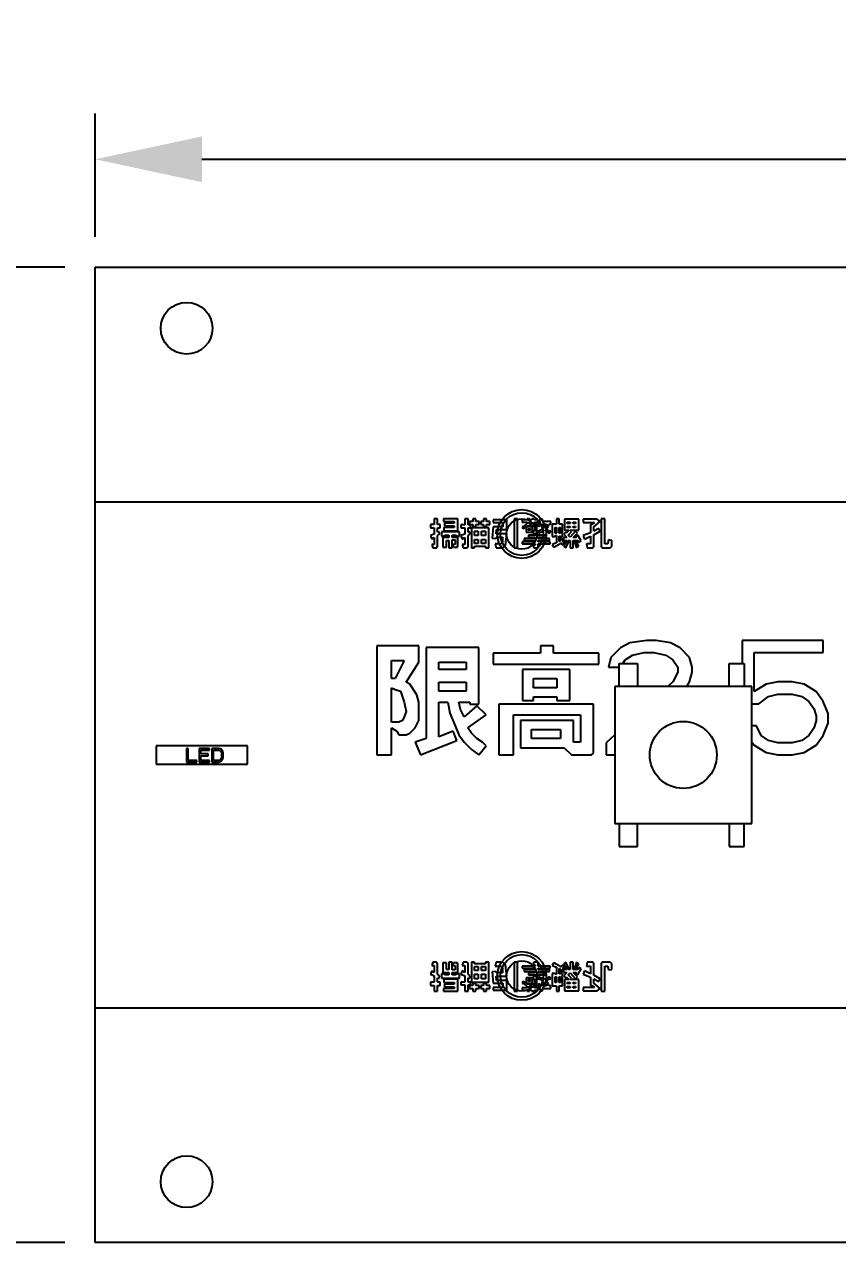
# Model space of a CAD drawing. Header units: millimetres. Extents: x 0 to 297, y 0 to 210.
# Drawn here: x 126.28 to 152.97, y 133.57 to 173.54 of the extents above; entities that cross this region are included whole.
import ezdxf

# ---------------------------------------------------------------- set-up
doc = ezdxf.new("R2010")
doc.units = ezdxf.units.MM
doc.header["$LTSCALE"] = 16.335
doc.header["$PDMODE"] = 3
doc.header["$PDSIZE"] = 8
doc.layers.get('0').update_dxf_attribs({"linetype": 'CONTINUOUS'})
doc.layers.get('Defpoints').update_dxf_attribs({"linetype": 'CONTINUOUS'})
doc.layers.add('dim', color=82, linetype='CONTINUOUS', lineweight=9)
doc.styles.get("Standard").update_dxf_attribs({"font": 'txt', "width": 0.85})
doc.dimstyles.new('DIMSTYLE_1', dxfattribs={"dimtxt": 3.5, "dimasz": 3.5, "dimexe": 1.5, "dimexo": 1, "dimgap": 0.875, "dimtad": 1, "dimtxsty": 'Standard', "dimblk": '_FILLED', "dimblk1": '_FILLED', "dimblk2": '_FILLED', "dimcen": 0.09, "dimadec": 0, "dimazin": 0, "dimtp": 0.3, "dimtm": 0.3, "dimtfac": 1, "dimtofl": 0, "dimtmove": 0, "dimatfit": 3, "dimldrblk": '_FILLED', "dimfxl": 0, "dimtolj": 1, "dimarcsym": 0})

# ---------------------------------------------------------------- blocks, each defined once
blk = doc.blocks.new('_FILLED')
at = {"color": 0, "linetype": 'ByBlock'}
blk.add_solid([(0, 0), (-1, 0.214), (-1, -0.214)], dxfattribs=at)
blk = doc.blocks.new('*D1')
at = {"layer": 'Defpoints', "color": 0, "linetype": 'Continuous'}
for p in [(212.609, 169.116), (128.609, 165.571), (212.609, 165.571)]:
    blk.add_point(p, dxfattribs=at)
at = {"layer": 'dim', "color": 0, "linetype": 'Continuous', "lineweight": -2}
for p, q in [((128.609, 166.571), (128.609, 170.616)), ((212.609, 166.571), (212.609, 170.616)), ((132.109, 169.116), (209.109, 169.116))]:
    blk.add_line(p, q, dxfattribs=at)
at = {"layer": 'dim', "color": 0, "linetype": 'Continuous', "lineweight": -2, "xscale": 3.5, "yscale": 3.5, "zscale": 3.5, "rotation": 180}
blk.add_blockref('_FILLED', (128.609, 169.116), dxfattribs=at)
at = {"layer": 'dim', "color": 0, "linetype": 'Continuous', "lineweight": -2, "xscale": 3.5, "yscale": 3.5, "zscale": 3.5}
blk.add_blockref('_FILLED', (212.609, 169.116), dxfattribs=at)
at = {"layer": 'dim', "color": 0, "linetype": 'Continuous', "insert": (170.609, 173.491), "char_height": 3.5, "attachment_point": 2}
blk.add_mtext('\\A1;84', dxfattribs=at)
blk = doc.blocks.new('*D2')
at = {"layer": 'Defpoints', "color": 0, "linetype": 'Continuous'}
for p in [(128.609, 165.571), (123.819, 133.571), (128.609, 133.571)]:
    blk.add_point(p, dxfattribs=at)
at = {"layer": 'dim', "color": 0, "linetype": 'Continuous', "lineweight": -2}
for p, q in [((127.609, 165.571), (122.319, 165.571)), ((123.819, 162.071), (123.819, 137.071)), ((127.609, 133.571), (122.319, 133.571))]:
    blk.add_line(p, q, dxfattribs=at)
at = {"layer": 'dim', "color": 0, "linetype": 'Continuous', "lineweight": -2, "xscale": 3.5, "yscale": 3.5, "zscale": 3.5}
for p, rotation in [((123.819, 165.571), 90), ((123.819, 133.571), 270)]:
    blk.add_blockref('_FILLED', p, dxfattribs=dict(at, rotation=rotation))
at = {"layer": 'dim', "color": 0, "linetype": 'Continuous', "insert": (119.444, 149.571), "char_height": 3.5, "attachment_point": 2, "rotation": 90}
blk.add_mtext('\\A1;32', dxfattribs=at)

msp = doc.modelspace()

# ---------------------------------------------------------------- linework, layer by layer
at = {"color": 7, "linetype": 'Continuous'}
for p, q in [((128.609, 133.571), (128.609, 165.571)), ((128.609, 165.571), (212.609, 165.571)), ((145.809, 151.821), (145.809, 152.571)), ((145.809, 152.571), (146.409, 152.571)), ((146.409, 152.571), (146.409, 151.821)), ((149.409, 151.821), (149.409, 152.571)), ((149.409, 152.571), (149.909, 152.571)), ((149.909, 152.571), (149.909, 151.821)), ((145.659, 151.821), (145.659, 147.321)), ((150.159, 151.821), (145.659, 151.821)), ((150.159, 147.321), (150.159, 151.821)), ((145.659, 147.321), (150.159, 147.321)), ((145.809, 147.321), (145.809, 146.571)), ((146.409, 146.571), (146.409, 147.321)), ((149.409, 147.321), (149.409, 146.571)), ((149.909, 146.571), (149.909, 147.321)), ((145.809, 146.571), (146.409, 146.571)), ((149.409, 146.571), (149.909, 146.571)), ((212.609, 133.571), (128.609, 133.571))]:
    msp.add_line(p, q, dxfattribs=at)
at = {"color": 40, "linetype": 'Continuous'}
for p, q in [((172.409, 157.871), (128.609, 157.871)), ((139.609, 157.133), (139.609, 157.022)), ((139.736, 157.133), (139.609, 157.133)), ((139.736, 157.323), (139.736, 157.133)), ((139.847, 157.323), (139.736, 157.323)), ((139.847, 157.133), (139.847, 157.323)), ((139.926, 157.133), (139.847, 157.133)), ((139.926, 157.022), (139.926, 157.133)), ((140.037, 157.323), (140.037, 157.228)), ((140.514, 157.323), (140.037, 157.323)), ((140.037, 157.228), (140.387, 157.228)), ((140.069, 157.18), (140.069, 157.085)), ((140.387, 157.18), (140.069, 157.18)), ((140.387, 157.228), (140.387, 157.18)), ((140.514, 156.926), (140.514, 157.323)), ((140.609, 157.117), (140.609, 157.022)), ((140.736, 157.117), (140.609, 157.117)), ((140.736, 157.323), (140.736, 157.117)), ((140.847, 157.323), (140.736, 157.323)), ((140.847, 157.117), (140.847, 157.323)), ((140.926, 157.117), (140.847, 157.117)), ((140.894, 157.228), (140.894, 157.133)), ((141.006, 157.228), (140.894, 157.228)), ((140.894, 157.133), (141.006, 157.133)), ((140.926, 157.022), (140.926, 157.117)), ((141.006, 157.323), (141.006, 157.228)), ((141.101, 157.323), (141.006, 157.323)), ((141.006, 157.133), (141.006, 157.053)), ((141.101, 157.228), (141.101, 157.323)), ((141.212, 157.228), (141.101, 157.228)), ((141.101, 157.053), (141.101, 157.133)), ((141.101, 157.133), (141.212, 157.133)), ((141.212, 157.133), (141.212, 157.228)), ((141.26, 157.228), (141.26, 157.133)), ((141.355, 157.228), (141.26, 157.228)), ((141.26, 157.133), (141.355, 157.133)), ((141.355, 157.323), (141.355, 157.228)), ((141.45, 157.323), (141.355, 157.323)), ((141.355, 157.133), (141.355, 157.053)), ((141.45, 157.228), (141.45, 157.323)), ((141.561, 157.228), (141.45, 157.228)), ((141.45, 157.053), (141.45, 157.133)), ((141.45, 157.133), (141.561, 157.133)), ((141.561, 157.133), (141.561, 157.228)), ((141.672, 157.291), (141.672, 157.196)), ((142.117, 157.291), (141.672, 157.291)), ((141.672, 157.196), (141.99, 157.196)), ((141.99, 157.196), (141.99, 157.053)), ((142.117, 156.974), (142.117, 157.291)), ((142.355, 157.323), (142.355, 156.371)), ((142.466, 157.323), (142.355, 157.323)), ((142.466, 156.371), (142.466, 157.323)), ((142.625, 157.291), (142.625, 157.212)), ((142.783, 157.291), (142.625, 157.291)), ((142.625, 157.212), (142.783, 157.212)), ((142.752, 157.133), (142.656, 157.069)), ((142.783, 157.164), (142.752, 157.133)), ((142.783, 157.323), (142.783, 157.291)), ((142.863, 157.323), (142.783, 157.323)), ((142.783, 157.212), (142.783, 157.164)), ((142.863, 157.291), (142.863, 157.323)), ((142.942, 157.291), (142.863, 157.291)), ((142.863, 157.149), (142.863, 157.212)), ((142.863, 157.212), (142.942, 157.212)), ((142.942, 157.149), (142.863, 157.149)), ((142.942, 157.323), (142.942, 157.291)), ((143.021, 157.323), (142.942, 157.323)), ((142.942, 157.212), (142.942, 157.149)), ((143.021, 157.291), (143.021, 157.323)), ((143.148, 157.291), (143.021, 157.291)), ((143.021, 157.149), (143.021, 157.212)), ((143.021, 157.212), (143.148, 157.212)), ((143.101, 157.149), (143.021, 157.149)), ((143.101, 156.879), (143.101, 157.149)), ((143.148, 157.164), (143.133, 157.117)), ((143.133, 157.117), (143.18, 157.069)), ((143.148, 157.212), (143.148, 157.291)), ((143.18, 157.212), (143.148, 157.164)), ((143.196, 157.26), (143.18, 157.212)), ((143.18, 157.069), (143.212, 157.101)), ((143.212, 157.323), (143.196, 157.26)), ((143.291, 157.307), (143.212, 157.323)), ((143.212, 157.101), (143.228, 157.133)), ((143.228, 157.133), (143.244, 157.085)), ((143.275, 157.228), (143.291, 157.26)), ((143.561, 157.228), (143.275, 157.228)), ((143.291, 157.26), (143.291, 157.307)), ((143.307, 157.117), (143.291, 157.149)), ((143.291, 157.149), (143.418, 157.149)), ((143.339, 157.069), (143.307, 157.117)), ((143.418, 157.117), (143.387, 157.069)), ((143.418, 157.149), (143.418, 157.117)), ((143.482, 157.085), (143.498, 157.149)), ((143.498, 157.149), (143.561, 157.149)), ((143.561, 157.149), (143.561, 157.228)), ((143.609, 157.149), (143.609, 156.736)), ((143.752, 157.149), (143.609, 157.149)), ((143.752, 157.323), (143.752, 157.149)), ((143.831, 157.323), (143.752, 157.323)), ((143.831, 157.149), (143.831, 157.323)), ((143.942, 157.149), (143.831, 157.149)), ((143.942, 156.736), (143.942, 157.149)), ((144.006, 157.307), (144.006, 156.942)), ((144.482, 157.307), (144.006, 157.307)), ((144.101, 157.164), (144.101, 157.212)), ((144.101, 157.212), (144.196, 157.212)), ((144.196, 157.164), (144.101, 157.164)), ((144.196, 157.212), (144.196, 157.164)), ((144.291, 157.164), (144.291, 157.212)), ((144.291, 157.212), (144.371, 157.212)), ((144.371, 157.164), (144.291, 157.164)), ((144.371, 157.212), (144.371, 157.164)), ((144.482, 156.942), (144.482, 157.307)), ((144.625, 157.307), (144.625, 157.196)), ((145.085, 157.307), (144.625, 157.307)), ((144.625, 157.196), (144.99, 157.196)), ((144.863, 157.133), (144.863, 156.863)), ((144.91, 157.133), (144.863, 157.133)), ((144.99, 157.196), (144.91, 157.133)), ((144.974, 157.053), (145.18, 157.228)), ((145.18, 157.228), (145.085, 157.307)), ((145.212, 157.323), (145.212, 156.418)), ((145.339, 157.323), (145.212, 157.323)), ((145.339, 156.498), (145.339, 157.323)), ((139.609, 157.022), (139.736, 157.022)), ((139.736, 156.815), (139.609, 156.768)), ((139.609, 156.768), (139.656, 156.656)), ((139.656, 156.656), (139.736, 156.704)), ((139.736, 157.022), (139.736, 156.815)), ((139.736, 156.704), (139.736, 156.482)), ((139.847, 156.879), (139.847, 157.022)), ((139.847, 157.022), (139.926, 157.022)), ((139.894, 156.895), (139.847, 156.879)), ((139.847, 156.768), (139.91, 156.815)), ((139.847, 156.418), (139.847, 156.768)), ((139.91, 156.815), (139.894, 156.895)), ((139.974, 156.895), (139.974, 156.752)), ((140.561, 156.895), (139.974, 156.895)), ((139.974, 156.752), (140.069, 156.752)), ((140.021, 156.704), (140.021, 156.387)), ((140.212, 156.704), (140.021, 156.704)), ((140.053, 157.037), (140.053, 156.926)), ((140.387, 157.037), (140.053, 157.037)), ((140.053, 156.926), (140.514, 156.926)), ((140.069, 157.085), (140.387, 157.085)), ((140.069, 156.752), (140.069, 156.783)), ((140.069, 156.783), (140.212, 156.783)), ((140.212, 156.783), (140.212, 156.704)), ((140.323, 156.704), (140.323, 156.783)), ((140.323, 156.783), (140.45, 156.783)), ((140.514, 156.704), (140.323, 156.704)), ((140.387, 157.085), (140.387, 157.037)), ((140.45, 156.783), (140.45, 156.752)), ((140.45, 156.752), (140.561, 156.752)), ((140.514, 156.434), (140.514, 156.704)), ((140.561, 156.752), (140.561, 156.895)), ((140.609, 157.022), (140.736, 157.022)), ((140.736, 156.815), (140.609, 156.768)), ((140.609, 156.768), (140.656, 156.656)), ((140.656, 156.656), (140.736, 156.704)), ((140.736, 157.022), (140.736, 156.815)), ((140.736, 156.704), (140.736, 156.482)), ((140.847, 156.879), (140.847, 157.022)), ((140.847, 157.022), (140.926, 157.022)), ((140.879, 156.91), (140.847, 156.879)), ((140.847, 156.768), (140.91, 156.815)), ((140.847, 156.418), (140.847, 156.768)), ((140.91, 156.815), (140.879, 156.91)), ((140.958, 157.022), (140.958, 156.371)), ((141.529, 157.022), (140.958, 157.022)), ((141.006, 157.053), (141.101, 157.053)), ((141.053, 156.768), (141.053, 156.91)), ((141.053, 156.91), (141.18, 156.91)), ((141.18, 156.768), (141.053, 156.768)), ((141.18, 156.91), (141.18, 156.768)), ((141.291, 156.768), (141.291, 156.91)), ((141.291, 156.91), (141.418, 156.91)), ((141.418, 156.768), (141.291, 156.768)), ((141.355, 157.053), (141.45, 157.053)), ((141.418, 156.91), (141.418, 156.768)), ((141.529, 156.371), (141.529, 157.022)), ((141.672, 157.053), (141.641, 156.688)), ((141.99, 157.053), (141.672, 157.053)), ((141.752, 156.672), (141.767, 156.72)), ((141.767, 156.831), (141.783, 156.974)), ((142.117, 156.831), (141.767, 156.831)), ((141.767, 156.72), (141.974, 156.72)), ((141.783, 156.974), (142.117, 156.974)), ((141.974, 156.72), (141.974, 156.577)), ((142.085, 156.561), (142.117, 156.831)), ((142.656, 157.069), (142.625, 157.053)), ((142.625, 157.053), (142.656, 157.006)), ((142.656, 157.006), (142.704, 157.037)), ((142.704, 157.037), (142.752, 157.053)), ((142.752, 157.053), (142.783, 157.085)), ((142.752, 157.053), (142.752, 156.879)), ((142.958, 157.053), (142.752, 157.053)), ((142.752, 156.879), (142.958, 156.879)), ((142.783, 157.085), (143.021, 157.085)), ((142.815, 156.942), (142.815, 156.99)), ((142.815, 156.99), (142.894, 156.99)), ((142.894, 156.942), (142.815, 156.942)), ((142.831, 156.783), (142.831, 156.72)), ((143.387, 156.783), (142.831, 156.783)), ((142.831, 156.72), (143.053, 156.72)), ((142.894, 156.99), (142.894, 156.942)), ((142.958, 156.879), (142.958, 157.053)), ((142.974, 156.91), (142.99, 156.831)), ((143.021, 156.91), (142.974, 156.91)), ((142.99, 156.831), (143.053, 156.831)), ((143.021, 157.085), (143.021, 156.91)), ((143.053, 156.831), (143.101, 156.879)), ((143.053, 156.72), (143.053, 156.672)), ((143.18, 156.926), (143.148, 156.91)), ((143.148, 156.91), (143.164, 156.847)), ((143.148, 156.672), (143.148, 156.72)), ((143.148, 156.72), (143.387, 156.72)), ((143.164, 156.847), (143.228, 156.879)), ((143.228, 156.942), (143.18, 156.926)), ((143.26, 156.958), (143.228, 156.942)), ((143.228, 156.879), (143.275, 156.895)), ((143.244, 157.085), (143.275, 157.053)), ((143.307, 156.99), (143.26, 156.958)), ((143.275, 157.053), (143.307, 156.99)), ((143.275, 156.895), (143.307, 156.91)), ((143.307, 156.91), (143.355, 156.942)), ((143.355, 157.037), (143.339, 157.069)), ((143.387, 157.069), (143.355, 157.037)), ((143.355, 156.942), (143.45, 156.879)), ((143.387, 156.72), (143.387, 156.783)), ((143.418, 156.974), (143.45, 157.037)), ((143.434, 156.958), (143.418, 156.974)), ((143.498, 156.926), (143.434, 156.958)), ((143.45, 157.037), (143.482, 157.085)), ((143.45, 156.879), (143.482, 156.863)), ((143.482, 156.863), (143.529, 156.847)), ((143.561, 156.91), (143.498, 156.926)), ((143.529, 156.847), (143.561, 156.91)), ((143.609, 156.736), (143.704, 156.736)), ((143.704, 156.847), (143.704, 157.037)), ((143.704, 157.037), (143.752, 157.037)), ((143.752, 156.847), (143.704, 156.847)), ((143.704, 156.736), (143.704, 156.768)), ((143.704, 156.768), (143.752, 156.768)), ((143.752, 157.037), (143.752, 156.847)), ((143.752, 156.768), (143.752, 156.53)), ((143.831, 156.847), (143.831, 157.037)), ((143.831, 157.037), (143.879, 157.037)), ((143.879, 156.847), (143.831, 156.847)), ((143.831, 156.577), (143.831, 156.752)), ((143.831, 156.752), (143.879, 156.752)), ((143.879, 157.037), (143.879, 156.847)), ((143.879, 156.752), (143.879, 156.736)), ((143.879, 156.736), (143.942, 156.736)), ((143.974, 156.704), (143.974, 156.609)), ((144.085, 156.704), (143.974, 156.704)), ((144.053, 156.879), (143.99, 156.815)), ((143.99, 156.815), (144.085, 156.704)), ((144.006, 156.942), (144.164, 156.942)), ((144.069, 156.847), (144.053, 156.879)), ((144.164, 156.942), (144.069, 156.847)), ((144.101, 157.037), (144.101, 157.069)), ((144.101, 157.069), (144.196, 157.069)), ((144.196, 157.037), (144.101, 157.037)), ((144.133, 156.783), (144.244, 156.895)), ((144.196, 156.72), (144.133, 156.783)), ((144.196, 157.069), (144.196, 157.037)), ((144.244, 156.895), (144.196, 156.942)), ((144.196, 156.942), (144.482, 156.942)), ((144.371, 156.91), (144.196, 156.72)), ((144.291, 157.037), (144.291, 157.069)), ((144.291, 157.069), (144.371, 157.069)), ((144.371, 157.037), (144.291, 157.037)), ((144.291, 156.704), (144.434, 156.847)), ((144.402, 156.704), (144.291, 156.704)), ((144.371, 157.069), (144.371, 157.037)), ((144.434, 156.847), (144.371, 156.91)), ((144.45, 156.783), (144.387, 156.736)), ((144.387, 156.736), (144.402, 156.704)), ((144.561, 156.593), (144.45, 156.783)), ((144.863, 156.863), (144.625, 156.768)), ((144.625, 156.768), (144.672, 156.656)), ((144.672, 156.656), (144.863, 156.752)), ((144.863, 156.752), (144.863, 156.498)), ((144.974, 156.91), (144.974, 157.053)), ((145.133, 157.006), (144.974, 156.91)), ((144.974, 156.799), (145.18, 156.91)), ((144.974, 156.418), (144.974, 156.799)), ((145.18, 156.91), (145.133, 157.006)), ((139.656, 156.482), (139.688, 156.371)), ((139.736, 156.482), (139.656, 156.482)), ((139.688, 156.371), (139.815, 156.371)), ((139.815, 156.371), (139.831, 156.387)), ((139.831, 156.387), (139.847, 156.418)), ((140.021, 156.387), (140.133, 156.387)), ((140.133, 156.387), (140.133, 156.609)), ((140.133, 156.609), (140.212, 156.609)), ((140.212, 156.609), (140.212, 156.371)), ((140.212, 156.371), (140.323, 156.371)), ((140.323, 156.482), (140.323, 156.625)), ((140.323, 156.625), (140.418, 156.625)), ((140.418, 156.482), (140.323, 156.482)), ((140.323, 156.371), (140.323, 156.466)), ((140.323, 156.466), (140.371, 156.387)), ((140.371, 156.387), (140.498, 156.387)), ((140.418, 156.625), (140.418, 156.482)), ((140.498, 156.403), (140.514, 156.434)), ((140.498, 156.387), (140.498, 156.403)), ((140.656, 156.482), (140.688, 156.371)), ((140.736, 156.482), (140.656, 156.482)), ((140.688, 156.371), (140.815, 156.371)), ((140.815, 156.371), (140.831, 156.387)), ((140.831, 156.387), (140.847, 156.418)), ((140.958, 156.371), (141.053, 156.371)), ((141.053, 156.514), (141.053, 156.641)), ((141.053, 156.641), (141.18, 156.641)), ((141.18, 156.514), (141.053, 156.514)), ((141.053, 156.371), (141.053, 156.418)), ((141.053, 156.418), (141.418, 156.418)), ((141.18, 156.641), (141.18, 156.514)), ((141.291, 156.514), (141.291, 156.641)), ((141.291, 156.641), (141.418, 156.641)), ((141.418, 156.514), (141.291, 156.514)), ((141.418, 156.641), (141.418, 156.514)), ((141.418, 156.418), (141.418, 156.371)), ((141.418, 156.371), (141.529, 156.371)), ((141.641, 156.688), (141.752, 156.672)), ((141.736, 156.498), (141.767, 156.371)), ((141.91, 156.498), (141.736, 156.498)), ((141.767, 156.371), (141.974, 156.371)), ((141.942, 156.514), (141.91, 156.498)), ((141.974, 156.577), (141.942, 156.514)), ((141.974, 156.371), (142.006, 156.387)), ((142.006, 156.387), (142.037, 156.418)), ((142.037, 156.418), (142.069, 156.466)), ((142.069, 156.466), (142.085, 156.514)), ((142.085, 156.514), (142.085, 156.561)), ((142.355, 156.371), (142.466, 156.371)), ((142.625, 156.561), (142.625, 156.498)), ((143.053, 156.561), (142.625, 156.561)), ((142.625, 156.498), (143.053, 156.498)), ((142.688, 156.672), (142.688, 156.609)), ((143.053, 156.672), (142.688, 156.672)), ((142.688, 156.609), (143.053, 156.609)), ((142.974, 156.45), (143.006, 156.371)), ((143.053, 156.45), (142.974, 156.45)), ((143.006, 156.371), (143.133, 156.371)), ((143.053, 156.609), (143.053, 156.561)), ((143.053, 156.498), (143.053, 156.45)), ((143.133, 156.371), (143.148, 156.387)), ((143.514, 156.672), (143.148, 156.672)), ((143.148, 156.561), (143.148, 156.609)), ((143.148, 156.609), (143.514, 156.609)), ((143.545, 156.561), (143.148, 156.561)), ((143.148, 156.387), (143.148, 156.498)), ((143.148, 156.498), (143.545, 156.498)), ((143.514, 156.609), (143.514, 156.672)), ((143.545, 156.498), (143.545, 156.561)), ((143.752, 156.53), (143.609, 156.482)), ((143.609, 156.482), (143.656, 156.387)), ((143.656, 156.387), (143.91, 156.53)), ((143.879, 156.609), (143.831, 156.577)), ((143.926, 156.688), (143.863, 156.672)), ((143.863, 156.672), (143.879, 156.609)), ((143.91, 156.53), (143.926, 156.466)), ((144.006, 156.498), (143.926, 156.688)), ((143.926, 156.466), (144.006, 156.498)), ((144.085, 156.609), (143.974, 156.418)), ((143.974, 156.609), (144.085, 156.609)), ((143.974, 156.418), (144.053, 156.371)), ((144.053, 156.371), (144.148, 156.577)), ((144.148, 156.577), (144.117, 156.609)), ((144.117, 156.609), (144.196, 156.609)), ((144.196, 156.609), (144.196, 156.371)), ((144.196, 156.371), (144.291, 156.371)), ((144.291, 156.371), (144.291, 156.609)), ((144.291, 156.609), (144.371, 156.609)), ((144.371, 156.609), (144.323, 156.593)), ((144.323, 156.593), (144.402, 156.371)), ((144.482, 156.418), (144.387, 156.609)), ((144.387, 156.609), (144.45, 156.609)), ((144.402, 156.371), (144.482, 156.418)), ((144.45, 156.609), (144.482, 156.545)), ((144.482, 156.545), (144.561, 156.593)), ((144.736, 156.498), (144.752, 156.371)), ((144.863, 156.498), (144.736, 156.498)), ((144.752, 156.371), (144.942, 156.371)), ((144.942, 156.371), (144.958, 156.387)), ((144.958, 156.387), (144.974, 156.418)), ((145.212, 156.418), (145.228, 156.387)), ((145.228, 156.387), (145.244, 156.371)), ((145.244, 156.371), (145.514, 156.371)), ((145.434, 156.498), (145.339, 156.498)), ((145.45, 156.625), (145.434, 156.514)), ((145.434, 156.514), (145.434, 156.498)), ((145.561, 156.609), (145.45, 156.625)), ((145.514, 156.371), (145.545, 156.403)), ((145.545, 156.403), (145.561, 156.434)), ((145.561, 156.434), (145.561, 156.609)), ((137.856, 153.152), (137.856, 149.571)), ((139.228, 153.152), (137.856, 153.152)), ((139.228, 152.615), (139.228, 153.152)), ((143.227, 153.152), (143.227, 152.913)), ((143.645, 153.152), (143.227, 153.152)), ((143.645, 152.913), (143.645, 153.152)), ((146.159, 153.251), (145.846, 153.091)), ((146.707, 153.331), (146.159, 153.251)), ((147.021, 153.331), (146.707, 153.331)), ((147.491, 153.251), (147.021, 153.331)), ((147.804, 153.091), (147.491, 153.251)), ((149.841, 153.331), (149.841, 152.571)), ((152.504, 153.331), (149.841, 153.331)), ((152.504, 152.931), (152.504, 153.331)), ((139.467, 153.092), (139.467, 150.108)), ((141.198, 153.092), (139.467, 153.092)), ((141.198, 151.242), (141.198, 153.092)), ((141.675, 152.913), (141.675, 152.555)), ((143.227, 152.913), (141.675, 152.913)), ((145.137, 152.913), (143.645, 152.913)), ((145.137, 152.555), (145.137, 152.913)), ((145.532, 152.771), (145.454, 152.451)), ((145.846, 153.091), (145.532, 152.771)), ((146.002, 152.691), (146.237, 152.851)), ((146.237, 152.851), (146.629, 152.931)), ((146.629, 152.931), (146.942, 152.931)), ((146.942, 152.931), (147.334, 152.851)), ((147.334, 152.851), (147.569, 152.691)), ((148.117, 152.771), (147.804, 153.091)), ((148.196, 152.451), (148.117, 152.771)), ((150.232, 151.651), (150.232, 152.931)), ((150.232, 152.931), (152.504, 152.931)), ((138.333, 152.077), (138.333, 152.674)), ((138.333, 152.674), (138.751, 152.674)), ((138.751, 152.674), (138.453, 152.077)), ((138.811, 151.958), (139.228, 152.615)), ((139.885, 152.376), (139.885, 152.615)), ((139.885, 152.615), (140.78, 152.615)), ((140.78, 152.376), (139.885, 152.376)), ((140.78, 152.615), (140.78, 152.376)), ((141.675, 152.555), (145.137, 152.555)), ((142.63, 152.376), (142.63, 151.361)), ((144.182, 152.376), (142.63, 152.376)), ((144.182, 151.361), (144.182, 152.376)), ((145.454, 152.451), (145.809, 152.451)), ((145.924, 152.571), (146.002, 152.691)), ((147.569, 152.691), (147.726, 152.451)), ((147.726, 152.451), (147.726, 152.291)), ((148.196, 152.291), (148.196, 152.451)), ((138.453, 152.077), (138.333, 152.077)), ((138.93, 151.898), (138.811, 151.958)), ((139.169, 151.54), (138.93, 151.898)), ((139.885, 151.66), (139.885, 151.958)), ((139.885, 151.958), (140.78, 151.958)), ((140.78, 151.958), (140.78, 151.66)), ((142.988, 151.779), (142.988, 152.077)), ((142.988, 152.077), (143.764, 152.077)), ((143.764, 152.077), (143.764, 151.779)), ((147.569, 151.971), (147.405, 151.821)), ((147.726, 152.291), (147.569, 151.971)), ((148.02, 151.821), (148.117, 151.971)), ((148.117, 151.971), (148.196, 152.291)), ((151.016, 151.971), (150.624, 151.891)), ((151.486, 151.971), (151.016, 151.971)), ((151.877, 151.891), (151.486, 151.971)), ((138.333, 150.645), (138.333, 151.779)), ((138.333, 151.779), (138.453, 151.719)), ((138.453, 151.719), (138.632, 151.66)), ((138.632, 151.66), (138.751, 151.302)), ((139.228, 151.302), (139.169, 151.54)), ((140.78, 151.66), (139.885, 151.66)), ((143.764, 151.779), (142.988, 151.779)), ((150.624, 151.891), (150.232, 151.651)), ((150.702, 151.491), (151.016, 151.571)), ((151.016, 151.571), (151.486, 151.571)), ((151.486, 151.571), (151.799, 151.491)), ((152.269, 151.651), (151.877, 151.891)), ((152.504, 151.331), (152.269, 151.651)), ((138.751, 151.302), (138.811, 151.003)), ((139.228, 150.705), (139.228, 151.302)), ((139.885, 150.168), (139.885, 151.302)), ((139.885, 151.302), (140.183, 151.302)), ((140.183, 151.302), (140.243, 150.943)), ((140.601, 151.063), (140.542, 151.302)), ((140.542, 151.302), (140.9, 151.302)), ((141.138, 151.182), (140.721, 150.824)), ((140.9, 151.302), (140.9, 151.242)), ((140.9, 151.242), (141.198, 151.242)), ((141.437, 150.884), (141.138, 151.182)), ((141.855, 151.242), (141.855, 149.571)), ((144.958, 151.242), (141.855, 151.242)), ((142.63, 151.361), (142.988, 151.361)), ((142.988, 151.361), (142.988, 151.481)), ((142.988, 151.481), (143.764, 151.481)), ((143.764, 151.481), (143.764, 151.361)), ((143.764, 151.361), (144.182, 151.361)), ((144.958, 149.63), (144.958, 151.242)), ((150.159, 151.251), (150.389, 151.251)), ((150.389, 151.251), (150.702, 151.491)), ((151.799, 151.491), (152.034, 151.331)), ((152.034, 151.331), (152.191, 151.091)), ((152.661, 150.931), (152.504, 151.331)), ((138.691, 150.705), (138.572, 150.645)), ((138.751, 150.824), (138.691, 150.705)), ((138.811, 151.003), (138.751, 150.824)), ((139.109, 150.466), (139.228, 150.705)), ((140.243, 150.943), (140.422, 150.526)), ((140.721, 150.824), (140.601, 151.063)), ((140.84, 150.466), (141.437, 150.884)), ((142.332, 149.571), (142.332, 150.884)), ((142.332, 150.884), (144.54, 150.884)), ((142.571, 150.705), (142.571, 149.81)), ((144.302, 150.705), (142.571, 150.705)), ((144.302, 149.989), (144.302, 150.705)), ((144.54, 150.884), (144.54, 149.989)), ((152.191, 151.091), (152.269, 150.851)), ((152.269, 150.851), (152.269, 150.691)), ((152.661, 150.611), (152.661, 150.931)), ((138.572, 150.645), (138.333, 150.645)), ((138.333, 149.571), (138.333, 150.466)), ((138.333, 150.466), (138.512, 150.347)), ((138.512, 150.347), (138.572, 150.227)), ((138.93, 150.287), (139.109, 150.466)), ((140.362, 150.347), (139.885, 150.168)), ((140.482, 150.048), (140.362, 150.347)), ((140.422, 150.526), (140.542, 150.227)), ((140.959, 150.287), (140.84, 150.466)), ((142.929, 150.108), (142.929, 150.406)), ((142.929, 150.406), (143.884, 150.406)), ((143.884, 150.406), (143.884, 150.108)), ((150.311, 150.531), (150.159, 150.531)), ((150.467, 150.211), (150.311, 150.531)), ((152.191, 150.451), (152.034, 150.211)), ((152.269, 150.691), (152.191, 150.451)), ((152.504, 150.211), (152.661, 150.611)), ((138.572, 150.227), (138.811, 150.227)), ((138.811, 150.227), (138.93, 150.287)), ((139.467, 150.108), (139.109, 149.989)), ((139.109, 149.989), (139.288, 149.571)), ((139.288, 149.571), (140.482, 150.048)), ((140.542, 150.227), (140.721, 149.989)), ((140.721, 149.989), (140.959, 149.75)), ((141.138, 150.108), (140.959, 150.287)), ((141.317, 149.989), (141.138, 150.108)), ((141.437, 149.869), (141.317, 149.989)), ((143.884, 150.108), (142.929, 150.108)), ((144.54, 149.989), (144.302, 149.989)), ((145.659, 150.229), (145.376, 149.971)), ((145.376, 149.971), (145.376, 149.571)), ((150.159, 149.991), (150.232, 149.891)), ((150.702, 150.051), (150.467, 150.211)), ((151.016, 149.971), (150.702, 150.051)), ((151.486, 149.971), (151.016, 149.971)), ((151.799, 150.051), (151.486, 149.971)), ((152.034, 150.211), (151.799, 150.051)), ((152.269, 149.891), (152.504, 150.211)), ((130.609, 149.871), (130.609, 149.271)), ((133.609, 149.871), (130.609, 149.871)), ((131.609, 149.786), (131.609, 149.336)), ((131.665, 149.786), (131.609, 149.786)), ((131.665, 149.394), (131.665, 149.786)), ((132.021, 149.786), (132.021, 149.336)), ((132.359, 149.786), (132.021, 149.786)), ((132.078, 149.604), (132.078, 149.729)), ((132.078, 149.729), (132.359, 149.729)), ((132.321, 149.604), (132.078, 149.604)), ((132.078, 149.394), (132.078, 149.547)), ((132.078, 149.547), (132.321, 149.547)), ((132.321, 149.547), (132.321, 149.604)), ((132.359, 149.729), (132.359, 149.786)), ((132.434, 149.786), (132.434, 149.336)), ((132.659, 149.786), (132.434, 149.786)), ((132.49, 149.394), (132.49, 149.729)), ((132.49, 149.729), (132.659, 149.729)), ((132.706, 149.776), (132.659, 149.786)), ((132.659, 149.729), (132.696, 149.719)), ((132.696, 149.719), (132.724, 149.7)), ((132.743, 149.757), (132.706, 149.776)), ((132.724, 149.7), (132.743, 149.671)), ((132.781, 149.719), (132.743, 149.757)), ((132.743, 149.671), (132.753, 149.633)), ((132.753, 149.633), (132.753, 149.489)), ((132.799, 149.681), (132.781, 149.719)), ((132.809, 149.633), (132.799, 149.681)), ((132.809, 149.489), (132.809, 149.633)), ((133.609, 149.271), (133.609, 149.871)), ((137.856, 149.571), (138.333, 149.571)), ((140.959, 149.75), (141.198, 149.571)), ((141.198, 149.571), (141.437, 149.869)), ((141.855, 149.571), (142.332, 149.571)), ((142.571, 149.81), (144.003, 149.81)), ((144.003, 149.81), (144.242, 149.571)), ((144.242, 149.571), (144.898, 149.571)), ((144.898, 149.571), (144.958, 149.63)), ((145.376, 149.571), (145.659, 149.571)), ((150.232, 149.891), (150.624, 149.651)), ((150.624, 149.651), (151.016, 149.571)), ((151.016, 149.571), (151.486, 149.571)), ((151.486, 149.571), (151.877, 149.651)), ((151.877, 149.651), (152.269, 149.891)), ((130.609, 149.271), (133.609, 149.271)), ((131.609, 149.336), (131.946, 149.336)), ((131.946, 149.394), (131.665, 149.394)), ((131.946, 149.336), (131.946, 149.394)), ((132.021, 149.336), (132.359, 149.336)), ((132.359, 149.394), (132.078, 149.394)), ((132.359, 149.336), (132.359, 149.394)), ((132.434, 149.336), (132.659, 149.336)), ((132.659, 149.394), (132.49, 149.394)), ((132.696, 149.403), (132.659, 149.394)), ((132.659, 149.336), (132.706, 149.346)), ((132.724, 149.422), (132.696, 149.403)), ((132.706, 149.346), (132.743, 149.365)), ((132.743, 149.451), (132.724, 149.422)), ((132.753, 149.489), (132.743, 149.451)), ((132.743, 149.365), (132.781, 149.403)), ((132.781, 149.403), (132.799, 149.441)), ((132.799, 149.441), (132.809, 149.489)), ((139.688, 142.771), (139.656, 142.66)), ((139.815, 142.771), (139.688, 142.771)), ((139.831, 142.755), (139.815, 142.771)), ((139.847, 142.723), (139.831, 142.755)), ((139.847, 142.374), (139.847, 142.723)), ((140.021, 142.755), (140.021, 142.437)), ((140.133, 142.755), (140.021, 142.755)), ((140.133, 142.533), (140.133, 142.755)), ((140.212, 142.771), (140.212, 142.533)), ((140.323, 142.771), (140.212, 142.771)), ((140.323, 142.676), (140.323, 142.771)), ((140.371, 142.755), (140.323, 142.676)), ((140.498, 142.755), (140.371, 142.755)), ((140.498, 142.739), (140.498, 142.755)), ((140.514, 142.707), (140.498, 142.739)), ((140.514, 142.437), (140.514, 142.707)), ((140.688, 142.771), (140.656, 142.66)), ((140.815, 142.771), (140.688, 142.771)), ((140.831, 142.755), (140.815, 142.771)), ((140.847, 142.723), (140.831, 142.755)), ((140.847, 142.374), (140.847, 142.723)), ((140.958, 142.771), (140.958, 142.12)), ((141.053, 142.771), (140.958, 142.771)), ((141.053, 142.723), (141.053, 142.771)), ((141.418, 142.723), (141.053, 142.723)), ((141.418, 142.771), (141.418, 142.723)), ((141.529, 142.771), (141.418, 142.771)), ((141.529, 142.12), (141.529, 142.771)), ((141.767, 142.771), (141.736, 142.644)), ((141.974, 142.771), (141.767, 142.771)), ((142.006, 142.755), (141.974, 142.771)), ((142.037, 142.723), (142.006, 142.755)), ((142.069, 142.676), (142.037, 142.723)), ((142.355, 142.771), (142.355, 141.818)), ((142.466, 142.771), (142.355, 142.771)), ((142.466, 141.818), (142.466, 142.771)), ((143.006, 142.771), (142.974, 142.691)), ((143.133, 142.771), (143.006, 142.771)), ((143.148, 142.755), (143.133, 142.771)), ((143.148, 142.644), (143.148, 142.755)), ((143.656, 142.755), (143.609, 142.66)), ((143.91, 142.612), (143.656, 142.755)), ((144.053, 142.771), (143.974, 142.723)), ((143.974, 142.723), (144.085, 142.533)), ((144.148, 142.564), (144.053, 142.771)), ((144.196, 142.771), (144.196, 142.533)), ((144.291, 142.771), (144.196, 142.771)), ((144.291, 142.533), (144.291, 142.771)), ((144.402, 142.771), (144.323, 142.549)), ((144.387, 142.533), (144.482, 142.723)), ((144.482, 142.723), (144.402, 142.771)), ((144.752, 142.771), (144.736, 142.644)), ((144.942, 142.771), (144.752, 142.771)), ((144.958, 142.755), (144.942, 142.771)), ((144.974, 142.723), (144.958, 142.755)), ((144.974, 142.342), (144.974, 142.723)), ((145.228, 142.755), (145.212, 142.723)), ((145.212, 142.723), (145.212, 141.818)), ((145.244, 142.771), (145.228, 142.755)), ((145.514, 142.771), (145.244, 142.771)), ((145.545, 142.739), (145.514, 142.771)), ((145.561, 142.707), (145.545, 142.739)), ((145.561, 142.533), (145.561, 142.707)), ((139.656, 142.485), (139.609, 142.374)), ((139.609, 142.374), (139.736, 142.326)), ((139.656, 142.66), (139.736, 142.66)), ((139.736, 142.437), (139.656, 142.485)), ((139.736, 142.66), (139.736, 142.437)), ((139.736, 142.326), (139.736, 142.12)), ((139.91, 142.326), (139.847, 142.374)), ((139.894, 142.247), (139.91, 142.326)), ((139.974, 142.39), (139.974, 142.247)), ((140.069, 142.39), (139.974, 142.39)), ((140.021, 142.437), (140.212, 142.437)), ((140.069, 142.358), (140.069, 142.39)), ((140.212, 142.358), (140.069, 142.358)), ((140.212, 142.533), (140.133, 142.533)), ((140.212, 142.437), (140.212, 142.358)), ((140.323, 142.517), (140.323, 142.66)), ((140.323, 142.66), (140.418, 142.66)), ((140.418, 142.517), (140.323, 142.517)), ((140.323, 142.358), (140.323, 142.437)), ((140.323, 142.437), (140.514, 142.437)), ((140.45, 142.358), (140.323, 142.358)), ((140.418, 142.66), (140.418, 142.517)), ((140.45, 142.39), (140.45, 142.358)), ((140.561, 142.39), (140.45, 142.39)), ((140.561, 142.247), (140.561, 142.39)), ((140.656, 142.485), (140.609, 142.374)), ((140.609, 142.374), (140.736, 142.326)), ((140.656, 142.66), (140.736, 142.66)), ((140.736, 142.437), (140.656, 142.485)), ((140.736, 142.66), (140.736, 142.437)), ((140.736, 142.326), (140.736, 142.12)), ((140.91, 142.326), (140.847, 142.374)), ((140.879, 142.231), (140.91, 142.326)), ((141.053, 142.501), (141.053, 142.628)), ((141.053, 142.628), (141.18, 142.628)), ((141.18, 142.501), (141.053, 142.501)), ((141.053, 142.231), (141.053, 142.374)), ((141.053, 142.374), (141.18, 142.374)), ((141.18, 142.628), (141.18, 142.501)), ((141.18, 142.374), (141.18, 142.231)), ((141.291, 142.501), (141.291, 142.628)), ((141.291, 142.628), (141.418, 142.628)), ((141.418, 142.501), (141.291, 142.501)), ((141.291, 142.231), (141.291, 142.374)), ((141.291, 142.374), (141.418, 142.374)), ((141.418, 142.628), (141.418, 142.501)), ((141.418, 142.374), (141.418, 142.231)), ((141.752, 142.469), (141.641, 142.453)), ((141.641, 142.453), (141.672, 142.088)), ((141.736, 142.644), (141.91, 142.644)), ((141.767, 142.422), (141.752, 142.469)), ((141.974, 142.422), (141.767, 142.422)), ((141.783, 142.168), (141.767, 142.31)), ((141.767, 142.31), (142.117, 142.31)), ((141.91, 142.644), (141.942, 142.628)), ((141.942, 142.628), (141.974, 142.564)), ((141.974, 142.564), (141.974, 142.422)), ((142.085, 142.628), (142.069, 142.676)), ((142.085, 142.58), (142.085, 142.628)), ((142.117, 142.31), (142.085, 142.58)), ((142.625, 142.644), (142.625, 142.58)), ((143.053, 142.644), (142.625, 142.644)), ((142.625, 142.58), (143.053, 142.58)), ((142.688, 142.533), (142.688, 142.469)), ((143.053, 142.533), (142.688, 142.533)), ((142.688, 142.469), (143.053, 142.469)), ((142.831, 142.422), (142.831, 142.358)), ((143.053, 142.422), (142.831, 142.422)), ((142.831, 142.358), (143.387, 142.358)), ((142.974, 142.691), (143.053, 142.691)), ((142.99, 142.31), (142.974, 142.231)), ((143.053, 142.31), (142.99, 142.31)), ((143.053, 142.691), (143.053, 142.644)), ((143.053, 142.58), (143.053, 142.533)), ((143.053, 142.469), (143.053, 142.422)), ((143.101, 142.263), (143.053, 142.31)), ((143.545, 142.644), (143.148, 142.644)), ((143.148, 142.533), (143.148, 142.58)), ((143.148, 142.58), (143.545, 142.58)), ((143.514, 142.533), (143.148, 142.533)), ((143.148, 142.422), (143.148, 142.469)), ((143.148, 142.469), (143.514, 142.469)), ((143.387, 142.422), (143.148, 142.422)), ((143.387, 142.358), (143.387, 142.422)), ((143.514, 142.469), (143.514, 142.533)), ((143.545, 142.58), (143.545, 142.644)), ((143.609, 142.66), (143.752, 142.612)), ((143.609, 142.406), (143.609, 141.993)), ((143.704, 142.406), (143.609, 142.406)), ((143.704, 142.374), (143.704, 142.406)), ((143.752, 142.374), (143.704, 142.374)), ((143.752, 142.612), (143.752, 142.374)), ((143.831, 142.39), (143.831, 142.564)), ((143.831, 142.564), (143.879, 142.533)), ((143.879, 142.39), (143.831, 142.39)), ((143.879, 142.533), (143.863, 142.469)), ((143.863, 142.469), (143.926, 142.453)), ((143.879, 142.406), (143.879, 142.39)), ((143.942, 142.406), (143.879, 142.406)), ((143.926, 142.676), (143.91, 142.612)), ((144.006, 142.644), (143.926, 142.676)), ((143.926, 142.453), (144.006, 142.644)), ((143.942, 141.993), (143.942, 142.406)), ((143.974, 142.533), (143.974, 142.437)), ((144.085, 142.533), (143.974, 142.533)), ((143.974, 142.437), (144.085, 142.437)), ((144.085, 142.437), (143.99, 142.326)), ((143.99, 142.326), (144.053, 142.263)), ((144.117, 142.533), (144.148, 142.564)), ((144.196, 142.533), (144.117, 142.533)), ((144.133, 142.358), (144.196, 142.422)), ((144.244, 142.247), (144.133, 142.358)), ((144.196, 142.422), (144.371, 142.231)), ((144.371, 142.533), (144.291, 142.533)), ((144.434, 142.295), (144.291, 142.437)), ((144.291, 142.437), (144.402, 142.437)), ((144.323, 142.549), (144.371, 142.533)), ((144.45, 142.533), (144.387, 142.533)), ((144.402, 142.437), (144.387, 142.406)), ((144.387, 142.406), (144.45, 142.358)), ((144.482, 142.596), (144.45, 142.533)), ((144.45, 142.358), (144.561, 142.549)), ((144.561, 142.549), (144.482, 142.596)), ((144.672, 142.485), (144.625, 142.374)), ((144.625, 142.374), (144.863, 142.279)), ((144.863, 142.39), (144.672, 142.485)), ((144.736, 142.644), (144.863, 142.644)), ((144.863, 142.644), (144.863, 142.39)), ((145.18, 142.231), (144.974, 142.342)), ((145.339, 141.818), (145.339, 142.644)), ((145.339, 142.644), (145.434, 142.644)), ((145.434, 142.644), (145.434, 142.628)), ((145.434, 142.628), (145.45, 142.517)), ((145.45, 142.517), (145.561, 142.533)), ((139.609, 142.12), (139.609, 142.009)), ((139.736, 142.12), (139.609, 142.12)), ((139.609, 142.009), (139.736, 142.009)), ((139.736, 142.009), (139.736, 141.818)), ((139.847, 142.12), (139.847, 142.263)), ((139.847, 142.263), (139.894, 142.247)), ((139.926, 142.12), (139.847, 142.12)), ((139.847, 141.818), (139.847, 142.009)), ((139.847, 142.009), (139.926, 142.009)), ((139.926, 142.009), (139.926, 142.12)), ((139.974, 142.247), (140.561, 142.247)), ((140.037, 141.914), (140.037, 141.818)), ((140.387, 141.914), (140.037, 141.914)), ((140.053, 142.215), (140.053, 142.104)), ((140.514, 142.215), (140.053, 142.215)), ((140.053, 142.104), (140.387, 142.104)), ((140.069, 142.056), (140.069, 141.961)), ((140.387, 142.056), (140.069, 142.056)), ((140.069, 141.961), (140.387, 141.961)), ((140.387, 142.104), (140.387, 142.056)), ((140.387, 141.961), (140.387, 141.914)), ((140.514, 141.818), (140.514, 142.215)), ((140.609, 142.12), (140.609, 142.025)), ((140.736, 142.12), (140.609, 142.12)), ((140.609, 142.025), (140.736, 142.025)), ((140.736, 142.025), (140.736, 141.818)), ((140.847, 142.12), (140.847, 142.263)), ((140.847, 142.263), (140.879, 142.231)), ((140.926, 142.12), (140.847, 142.12)), ((140.847, 141.818), (140.847, 142.025)), ((140.847, 142.025), (140.926, 142.025)), ((140.894, 142.009), (140.894, 141.914)), ((141.006, 142.009), (140.894, 142.009)), ((140.894, 141.914), (141.006, 141.914)), ((140.926, 142.025), (140.926, 142.12)), ((140.958, 142.12), (141.529, 142.12)), ((141.006, 142.088), (141.006, 142.009)), ((141.101, 142.088), (141.006, 142.088)), ((141.006, 141.914), (141.006, 141.818)), ((141.18, 142.231), (141.053, 142.231)), ((141.101, 142.009), (141.101, 142.088)), ((141.212, 142.009), (141.101, 142.009)), ((141.101, 141.818), (141.101, 141.914)), ((141.101, 141.914), (141.212, 141.914)), ((141.212, 141.914), (141.212, 142.009)), ((141.26, 142.009), (141.26, 141.914)), ((141.355, 142.009), (141.26, 142.009)), ((141.26, 141.914), (141.355, 141.914)), ((141.418, 142.231), (141.291, 142.231)), ((141.355, 142.088), (141.355, 142.009)), ((141.45, 142.088), (141.355, 142.088)), ((141.355, 141.914), (141.355, 141.818)), ((141.45, 142.009), (141.45, 142.088)), ((141.561, 142.009), (141.45, 142.009)), ((141.45, 141.818), (141.45, 141.914)), ((141.45, 141.914), (141.561, 141.914)), ((141.561, 141.914), (141.561, 142.009)), ((141.672, 142.088), (141.99, 142.088)), ((141.672, 141.945), (141.672, 141.85)), ((141.99, 141.945), (141.672, 141.945)), ((142.117, 142.168), (141.783, 142.168)), ((141.99, 142.088), (141.99, 141.945)), ((142.117, 141.85), (142.117, 142.168)), ((142.656, 142.136), (142.625, 142.088)), ((142.625, 142.088), (142.656, 142.072)), ((142.625, 141.93), (142.625, 141.85)), ((142.783, 141.93), (142.625, 141.93)), ((142.704, 142.104), (142.656, 142.136)), ((142.656, 142.072), (142.752, 142.009)), ((142.752, 142.088), (142.704, 142.104)), ((142.752, 142.263), (142.752, 142.088)), ((142.958, 142.263), (142.752, 142.263)), ((142.783, 142.056), (142.752, 142.088)), ((142.752, 142.088), (142.958, 142.088)), ((142.752, 142.009), (142.783, 141.977)), ((143.021, 142.056), (142.783, 142.056)), ((142.783, 141.977), (142.783, 141.93)), ((142.815, 142.152), (142.815, 142.199)), ((142.815, 142.199), (142.894, 142.199)), ((142.894, 142.152), (142.815, 142.152)), ((142.863, 141.93), (142.863, 141.993)), ((142.863, 141.993), (142.942, 141.993)), ((142.942, 141.93), (142.863, 141.93)), ((142.894, 142.199), (142.894, 142.152)), ((142.942, 141.993), (142.942, 141.93)), ((142.958, 142.088), (142.958, 142.263)), ((142.974, 142.231), (143.021, 142.231)), ((143.021, 142.231), (143.021, 142.056)), ((143.021, 141.93), (143.021, 141.993)), ((143.021, 141.993), (143.101, 141.993)), ((143.148, 141.93), (143.021, 141.93)), ((143.101, 141.993), (143.101, 142.263)), ((143.18, 142.072), (143.133, 142.025)), ((143.133, 142.025), (143.148, 141.977)), ((143.164, 142.295), (143.148, 142.231)), ((143.148, 142.231), (143.18, 142.215)), ((143.148, 141.977), (143.18, 141.93)), ((143.148, 141.85), (143.148, 141.93)), ((143.228, 142.263), (143.164, 142.295)), ((143.18, 142.215), (143.228, 142.199)), ((143.212, 142.041), (143.18, 142.072)), ((143.18, 141.93), (143.196, 141.882)), ((143.228, 142.009), (143.212, 142.041)), ((143.275, 142.247), (143.228, 142.263)), ((143.228, 142.199), (143.26, 142.183)), ((143.244, 142.056), (143.228, 142.009)), ((143.275, 142.088), (143.244, 142.056)), ((143.26, 142.183), (143.307, 142.152)), ((143.307, 142.231), (143.275, 142.247)), ((143.307, 142.152), (143.275, 142.088)), ((143.291, 141.882), (143.275, 141.914)), ((143.275, 141.914), (143.561, 141.914)), ((143.291, 141.993), (143.307, 142.025)), ((143.418, 141.993), (143.291, 141.993)), ((143.355, 142.199), (143.307, 142.231)), ((143.307, 142.025), (143.339, 142.072)), ((143.339, 142.072), (143.355, 142.104)), ((143.45, 142.263), (143.355, 142.199)), ((143.355, 142.104), (143.387, 142.072)), ((143.387, 142.072), (143.418, 142.025)), ((143.418, 142.168), (143.434, 142.183)), ((143.45, 142.104), (143.418, 142.168)), ((143.418, 142.025), (143.418, 141.993)), ((143.434, 142.183), (143.498, 142.215)), ((143.482, 142.279), (143.45, 142.263)), ((143.482, 142.056), (143.45, 142.104)), ((143.529, 142.295), (143.482, 142.279)), ((143.498, 141.993), (143.482, 142.056)), ((143.498, 142.215), (143.561, 142.231)), ((143.561, 141.993), (143.498, 141.993)), ((143.561, 142.231), (143.529, 142.295)), ((143.561, 141.914), (143.561, 141.993)), ((143.609, 141.993), (143.752, 141.993)), ((143.704, 142.104), (143.704, 142.295)), ((143.704, 142.295), (143.752, 142.295)), ((143.752, 142.104), (143.704, 142.104)), ((143.752, 142.295), (143.752, 142.104)), ((143.752, 141.993), (143.752, 141.818)), ((143.831, 142.104), (143.831, 142.295)), ((143.831, 142.295), (143.879, 142.295)), ((143.879, 142.104), (143.831, 142.104)), ((143.831, 141.818), (143.831, 141.993)), ((143.831, 141.993), (143.942, 141.993)), ((143.879, 142.295), (143.879, 142.104)), ((144.006, 142.199), (144.006, 141.834)), ((144.164, 142.199), (144.006, 142.199)), ((144.053, 142.263), (144.069, 142.295)), ((144.069, 142.295), (144.164, 142.199)), ((144.101, 142.072), (144.101, 142.104)), ((144.101, 142.104), (144.196, 142.104)), ((144.196, 142.072), (144.101, 142.072)), ((144.101, 141.93), (144.101, 141.977)), ((144.101, 141.977), (144.196, 141.977)), ((144.196, 141.93), (144.101, 141.93)), ((144.196, 142.199), (144.244, 142.247)), ((144.482, 142.199), (144.196, 142.199)), ((144.196, 142.104), (144.196, 142.072)), ((144.196, 141.977), (144.196, 141.93)), ((144.291, 142.072), (144.291, 142.104)), ((144.291, 142.104), (144.371, 142.104)), ((144.371, 142.072), (144.291, 142.072)), ((144.291, 141.93), (144.291, 141.977)), ((144.291, 141.977), (144.371, 141.977)), ((144.371, 141.93), (144.291, 141.93)), ((144.371, 142.231), (144.434, 142.295)), ((144.371, 142.104), (144.371, 142.072)), ((144.371, 141.977), (144.371, 141.93)), ((144.482, 141.834), (144.482, 142.199)), ((144.625, 141.945), (144.625, 141.834)), ((144.99, 141.945), (144.625, 141.945)), ((144.863, 142.279), (144.863, 142.009)), ((144.863, 142.009), (144.91, 142.009)), ((144.91, 142.009), (144.99, 141.945)), ((144.974, 142.088), (144.974, 142.231)), ((144.974, 142.231), (145.133, 142.136)), ((145.18, 141.914), (144.974, 142.088)), ((145.085, 141.834), (145.18, 141.914)), ((145.133, 142.136), (145.18, 142.231)), ((139.736, 141.818), (139.847, 141.818)), ((140.037, 141.818), (140.514, 141.818)), ((140.736, 141.818), (140.847, 141.818)), ((141.006, 141.818), (141.101, 141.818)), ((141.355, 141.818), (141.45, 141.818)), ((141.672, 141.85), (142.117, 141.85)), ((142.355, 141.818), (142.466, 141.818)), ((142.625, 141.85), (142.783, 141.85)), ((142.783, 141.85), (142.783, 141.818)), ((142.783, 141.818), (142.863, 141.818)), ((142.863, 141.818), (142.863, 141.85)), ((142.863, 141.85), (142.942, 141.85)), ((142.942, 141.85), (142.942, 141.818)), ((142.942, 141.818), (143.021, 141.818)), ((143.021, 141.818), (143.021, 141.85)), ((143.021, 141.85), (143.148, 141.85)), ((143.196, 141.882), (143.212, 141.818)), ((143.212, 141.818), (143.291, 141.834)), ((143.291, 141.834), (143.291, 141.882)), ((143.752, 141.818), (143.831, 141.818)), ((144.006, 141.834), (144.482, 141.834)), ((144.625, 141.834), (145.085, 141.834)), ((145.212, 141.818), (145.339, 141.818)), ((128.609, 141.271), (172.409, 141.271))]:
    msp.add_line(p, q, dxfattribs=at)
at = {"color": 7, "linetype": 'Continuous'}
for centre, radius in [((131.609, 163.571), 0.85), ((142.609, 156.821), 0.8), ((142.609, 156.821), 0.7), ((142.609, 156.821), 0.5), ((147.909, 149.571), 1.1), ((142.609, 142.321), 0.8), ((142.609, 142.321), 0.7), ((142.609, 142.321), 0.5), ((131.609, 135.571), 0.85)]:
    msp.add_circle(centre, radius, dxfattribs=at)

# ---------------------------------------------------------------- dimensions: what is measured, and where the dimension line sits
at = {"layer": 'dim', "linetype": 'Continuous'}
dim = msp.add_linear_dim(base=(212.609, 169.116), p1=(128.609, 165.571), p2=(212.609, 165.571), dimstyle='DIMSTYLE_1', dxfattribs=at)
dim.commit()
dim.dimension.update_dxf_attribs({"geometry": '*D1', "text_midpoint": (170.609, 169.116), "dimtype": 160})
dim = msp.add_linear_dim(base=(123.819, 133.571), p1=(128.609, 165.571), p2=(128.609, 133.571), angle=270, dimstyle='DIMSTYLE_1', dxfattribs=at)
dim.commit()
dim.dimension.update_dxf_attribs({"geometry": '*D2', "text_midpoint": (123.819, 149.571), "dimtype": 160})

doc.saveas('drawing.dxf')
